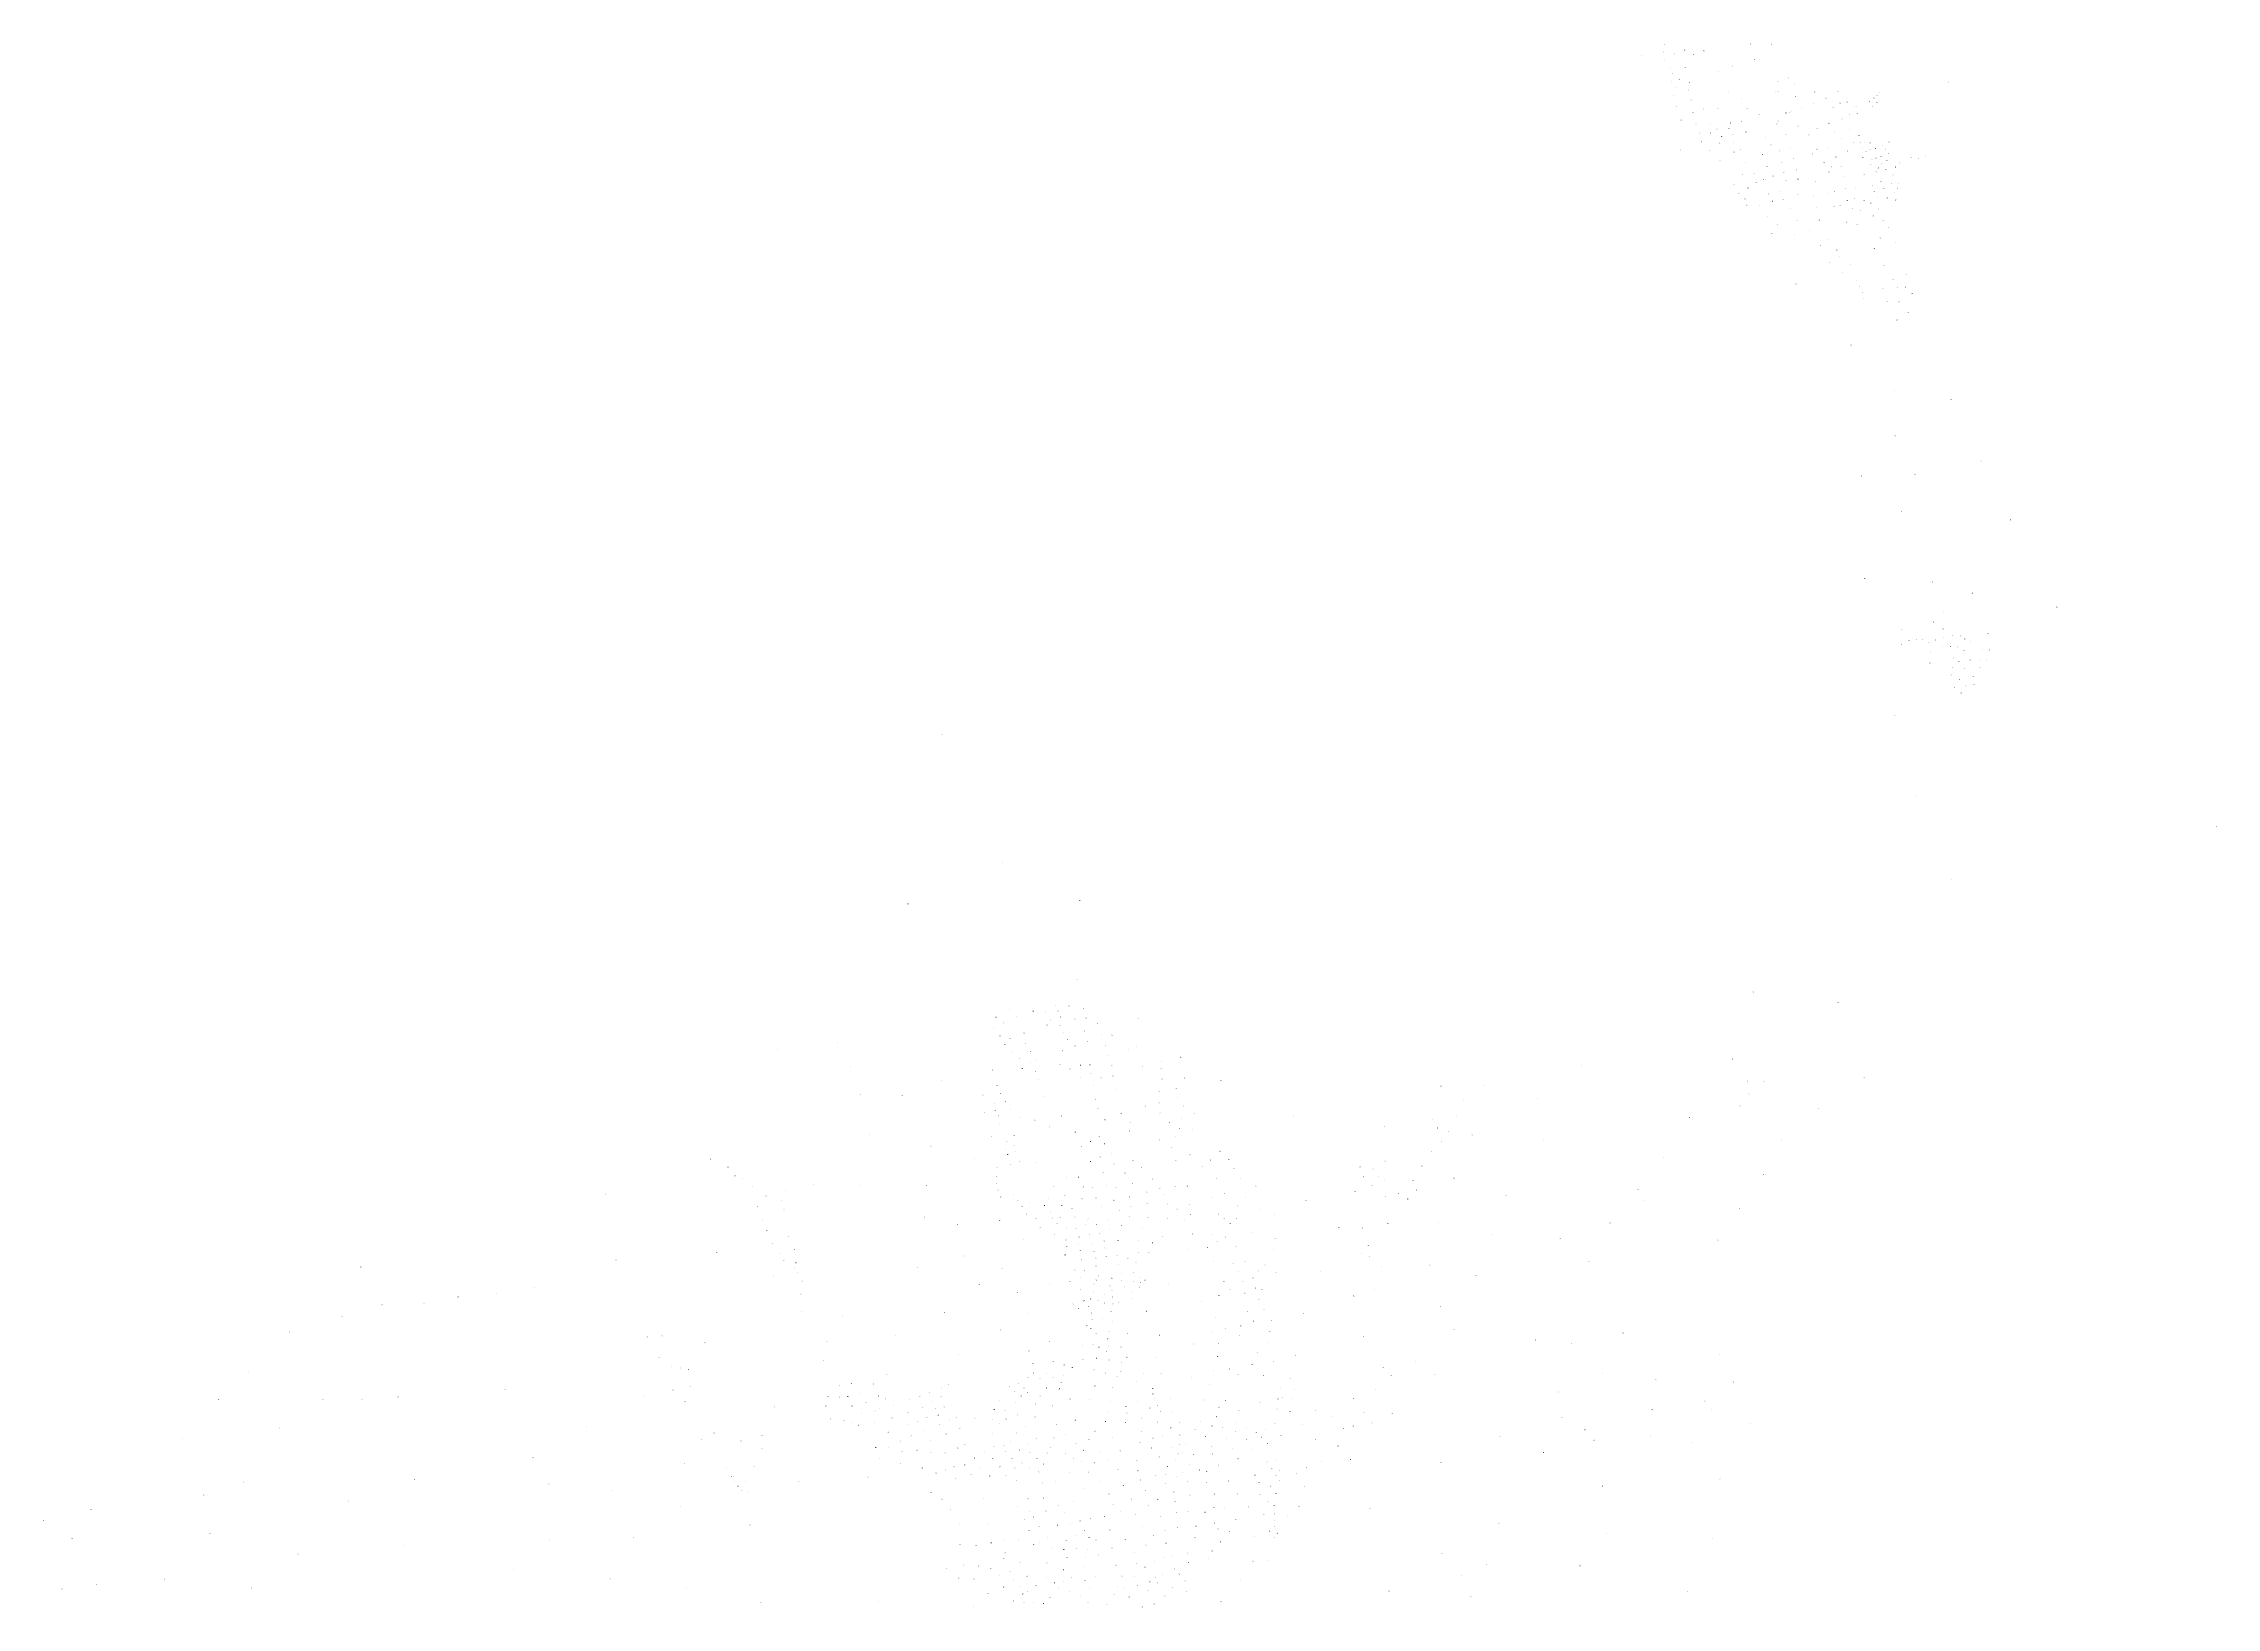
# Model space of a CAD drawing. Extents: x 538696 to 554460, y 1851264 to 1863934.
# Drawn here: x 541647 to 544473, y 1854043 to 1856078 of the extents above; entities that cross this region are included whole.
import ezdxf

# ---------------------------------------------------------------- set-up
doc = ezdxf.new("R2010")
doc.units = 0
doc.layers.add('Level 20', color=7, linetype='Continuous')

msp = doc.modelspace()

# ---------------------------------------------------------------- texts
at = {"layer": 'Level 20'}
for s, p in [('20', (543725.3, 1856061.1)), ('20', (543754, 1856065.9)), ('20', (543755.1, 1856076.2)), ('20', (543755.2, 1856055.9)), ('20', (543767.9, 1856063.4)), ('20', (543781, 1856068.3)), ('20', (543792.3, 1856062.4)), ('20', (543805.8, 1856067.4)), ('20', (543830.7, 1856074.7)), ('20', (543866.6, 1856076.5)), ('20', (543871.6, 1856055.9)), ('20', (543893.8, 1856075.3)), ('20', (543993.2, 1856059.7)), ('20', (543763, 1856046.3)), ('20', (543764.7, 1856028.1)), ('20', (543765.7, 1856037.6)), ('20', (543774, 1856030.5)), ('20', (543781.8, 1856045.8)), ('20', (543787.1, 1856026.1)), ('20', (543806.4, 1856033.7)), ('20', (543825.9, 1856041.2)), ('20', (543843.5, 1856047.7)), ('20', (543902.7, 1856027.3)), ('20', (543915.9, 1856032.1)), ('20', (543923.8, 1856025.5)), ('21', (544123.7, 1856027)), ('20', (543767.3, 1856009)), ('22', (543769.8, 1855994.9)), ('20', (543770.7, 1856020)), ('20', (543786.1, 1856016.6)), ('20', (543789.2, 1856003.5)), ('20', (543837.9, 1856015.1)), ('20', (543855.8, 1856005.6)), ('20', (543897.4, 1856010)), ('20', (543900, 1856014.2)), ('20', (543902.5, 1856014.6)), ('20', (543913, 1856018.5)), ('20', (543924.5, 1856008.3)), ('20', (543933.8, 1856018.7)), ('22', (543949.4, 1855998.7)), ('20', (543950.1, 1856013.7)), ('20', (543964.9, 1856005.9)), ('20', (543974.1, 1856012.6)), ('20', (543979.9, 1856014.7)), ('20', (543983.3, 1855999.8)), ('20', (543992.1, 1856001)), ('23', (544004.8, 1855995.1)), ('21', (544021.2, 1856002)), ('21', (544023.3, 1855999.6)), ('23', (544024.7, 1855995.3)), ('21', (544027.3, 1856006.3)), ('21', (544031, 1856000.2)), ('21', (544031.3, 1856009)), ('21', (544034, 1856003.8)), ('21', (544034.7, 1856012.3)), ('22', (543776.4, 1855977.2)), ('22', (543791.8, 1855987.3)), ('22', (543795.6, 1855972.6)), ('22', (543805.6, 1855991.8)), ('22', (543809.3, 1855980.6)), ('22', (543814, 1855971.8)), ('22', (543818.5, 1855977.5)), ('22', (543824.7, 1855991.6)), ('22', (543832.8, 1855978.8)), ('22', (543838.5, 1855966.4)), ('22', (543840.5, 1855973.8)), ('22', (543854.8, 1855975)), ('22', (543862.3, 1855992.9)), ('22', (543877.8, 1855984.1)), ('22', (543883.9, 1855970.5)), ('22', (543900.7, 1855972.1)), ('22', (543902.1, 1855976.4)), ('22', (543912.8, 1855986.8)), ('22', (543916.7, 1855986.9)), ('22', (543920.7, 1855988.2)), ('22', (543928.8, 1855969.8)), ('22', (543933.7, 1855992.5)), ('22', (543941.5, 1855975.8)), ('22', (543953.4, 1855966.6)), ('22', (543959.7, 1855984.8)), ('22', (543968.3, 1855973.3)), ('22', (543974.2, 1855993.9)), ('22', (543985.5, 1855978.9)), ('22', (543995.5, 1855984.9)), ('23', (544001.3, 1855994.3)), ('23', (544005.5, 1855986)), ('23', (544012.7, 1855993.6)), ('22', (543775.4, 1855938.5)), ('22', (543800.1, 1855960.6)), ('22', (543802.7, 1855949)), ('22', (543814.7, 1855960.3)), ('22', (543822.9, 1855965.7)), ('22', (543826.3, 1855947.8)), ('22', (543829.1, 1855956)), ('22', (543843.4, 1855957.9)), ('22', (543844.1, 1855948.3)), ('22', (543853.4, 1855938.9)), ('22', (543860.7, 1855962.1)), ('22', (543868.3, 1855943.3)), ('22', (543886.6, 1855955.4)), ('22', (543892.9, 1855944.8)), ('22', (543913.1, 1855957.8)), ('22', (543917.8, 1855941.8)), ('22', (543942.3, 1855957.8)), ('22', (543953, 1855939.9)), ('22', (543960.6, 1855953.6)), ('22', (543968.8, 1855940.5)), ('22', (543975.9, 1855963)), ('22', (543981.4, 1855948.5)), ('22', (543985.4, 1855954)), ('22', (543995.4, 1855964.9)), ('23', (544000.7, 1855948.1)), ('23', (544007.6, 1855957.3)), ('23', (544010.2, 1855947.4)), ('23', (544011.9, 1855941.4)), ('23', (544014.9, 1855948)), ('23', (544022.3, 1855938.9)), ('23', (544022.4, 1855947.8)), ('23', (544029.3, 1855940.4)), ('23', (544037.7, 1855944.1)), ('23', (544042.3, 1855939)), ('23', (544046.4, 1855948.6)), ('23', (544053, 1855944.8)), ('22', (543813.1, 1855937)), ('22', (543827.1, 1855924.4)), ('22', (543845.3, 1855935.6)), ('22', (543858.3, 1855913.4)), ('22', (543860, 1855922.3)), ('22', (543882.3, 1855932.6)), ('22', (543887.7, 1855917)), ('22', (543903.7, 1855937.2)), ('22', (543906.9, 1855922.7)), ('22', (543922.3, 1855927.2)), ('22', (543926.2, 1855912.5)), ('22', (543947.1, 1855933.1)), ('22', (543961.9, 1855922.2)), ('22', (543971.8, 1855916.2)), ('22', (543977.4, 1855929.6)), ('22', (543984.1, 1855916.9)), ('22', (543992.7, 1855937.4)), ('23', (544001.4, 1855922.4)), ('23', (544012.5, 1855928.7)), ('23', (544016.4, 1855936.6)), ('23', (544022.8, 1855919.8)), ('23', (544025, 1855925.3)), ('23', (544029.9, 1855927.8)), ('23', (544032.8, 1855915.2)), ('23', (544036, 1855930)), ('23', (544037.4, 1855935.5)), ('23', (544038, 1855920.1)), ('23', (544042.8, 1855913.1)), ('23', (544044, 1855924.8)), ('23', (544045.9, 1855934.2)), ('23', (544055.3, 1855916.1)), ('23', (544060.5, 1855921.6)), ('23', (544067.8, 1855926.6)), ('23', (544074.9, 1855928.5)), ('23', (544085.1, 1855928.3)), ('23', (544094.2, 1855930.2)), ('22', (543837.9, 1855909)), ('22', (543845.5, 1855893.2)), ('22', (543851.6, 1855881.8)), ('22', (543856.8, 1855906.7)), ('22', (543863.3, 1855888.8)), ('22', (543871.5, 1855908.2)), ('22', (543874.2, 1855896.1)), ('22', (543883.4, 1855900)), ('22', (543896.2, 1855904.4)), ('22', (543898.6, 1855893.9)), ('22', (543906.1, 1855885.1)), ('22', (543910.1, 1855909)), ('22', (543913, 1855898.8)), ('22', (543925.9, 1855890.3)), ('22', (543928.4, 1855900.5)), ('22', (543942, 1855896.8)), ('22', (543951.3, 1855897.6)), ('22', (543961.1, 1855901.6)), ('22', (543968, 1855882.4)), ('22', (543968.6, 1855909.6)), ('22', (543972.3, 1855897.7)), ('22', (543976, 1855884.3)), ('22', (543988.2, 1855903.3)), ('22', (543990.7, 1855888)), ('23', (544004, 1855890.3)), ('23', (544013.8, 1855906.3)), ('23', (544018.3, 1855887.7)), ('23', (544025, 1855892.5)), ('23', (544027.6, 1855884.6)), ('23', (544029.4, 1855909.7)), ('23', (544036.3, 1855897.8)), ('23', (544039.8, 1855888.3)), ('23', (544050.1, 1855894.1)), ('23', (544051.6, 1855906)), ('23', (544054.2, 1855883.4)), ('23', (544057.6, 1855888.6)), ('23', (544060, 1855894.6)), ('22', (543859.6, 1855874.9)), ('22', (543861.9, 1855866.7)), ('22', (543870.4, 1855881.2)), ('22', (543877.3, 1855866.5)), ('22', (543889.8, 1855881.3)), ('22', (543895.1, 1855871.9)), ('22', (543909.3, 1855874.2)), ('22', (543917.8, 1855862.4)), ('22', (543928, 1855879.8)), ('22', (543948.1, 1855878.9)), ('22', (543952.4, 1855863.4)), ('22', (543975.2, 1855864.2)), ('22', (543983, 1855866.4)), ('22', (543992.5, 1855872.8)), ('22', (543999.4, 1855862.1)), ('23', (544001.7, 1855875.6)), ('23', (544009.8, 1855859.8)), ('23', (544014.6, 1855872.8)), ('23', (544023.3, 1855869.3)), ('23', (544031.6, 1855876.4)), ('23', (544033.6, 1855861.8)), ('23', (544044.4, 1855876.2)), ('23', (544045.1, 1855857.8)), ('23', (544055.4, 1855873.2)), ('22', (543888.7, 1855852)), ('22', (543894.1, 1855830)), ('22', (543901.7, 1855841.2)), ('22', (543923.3, 1855828)), ('22', (543926.9, 1855846.9)), ('22', (543942.8, 1855833.2)), ('22', (543956.1, 1855847.2)), ('22', (543991.5, 1855844.6)), ('23', (544005.1, 1855841.7)), ('23', (544016.5, 1855828.7)), ('23', (544017, 1855851.3)), ('23', (544025.7, 1855852.8)), ('23', (544027, 1855841.8)), ('23', (544039.3, 1855846.8)), ('23', (544045.8, 1855837.4)), ('22', (543957.8, 1855814.5)), ('22', (543965.9, 1855822.1)), ('22', (543979, 1855808.6)), ('22', (543983.3, 1855799.8)), ('23', (544016.6, 1855798.5)), ('23', (544027.6, 1855810.3)), ('23', (544034.7, 1855823.7)), ('23', (544055.7, 1855817.4)), ('23', (544065.2, 1855798.3)), ('22', (543969.5, 1855791.8)), ('22', (543987.2, 1855779)), ('22', (543991, 1855788.1)), ('22', (543997.5, 1855789.2)), ('23', (544004.3, 1855768.9)), ('23', (544040.6, 1855788.5)), ('23', (544052.3, 1855769.9)), ('23', (544069.2, 1855776.7)), ('22', (543926, 1855763.9)), ('23', (544008.5, 1855761.2)), ('23', (544012.4, 1855752.8)), ('23', (544014.5, 1855746)), ('23', (544039.2, 1855758.5)), ('23', (544044.5, 1855741.5)), ('23', (544057.2, 1855759.9)), ('23', (544059.9, 1855740.9)), ('23', (544068.3, 1855760.5)), ('23', (544077, 1855751.8)), ('23', (544057, 1855717.5)), ('23', (544071.5, 1855727)), ('23', (544090.6, 1855725.1)), ('22', (543997.6, 1855684.6)), ('23', (544117.6, 1855633.5)), ('23', (544054.3, 1855625.8)), ('23', (544127.6, 1855613.9)), ('23', (544054.2, 1855566.6)), ('23', (544011, 1855514.6)), ('23', (544080.5, 1855516.5)), ('23', (544166.2, 1855534.2)), ('23', (544062.8, 1855468.1)), ('23', (544204.6, 1855457.4)), ('23', (544093.8, 1855421.1)), ('23', (544015.1, 1855381.1)), ('23', (544103.2, 1855376.3)), ('23', (544155.4, 1855362)), ('23', (544104.4, 1855324.7)), ('23', (544117.6, 1855337.8)), ('23', (544265.2, 1855344.2)), ('23', (544062.8, 1855295.1)), ('23', (544063.1, 1855314.5)), ('23', (544072.4, 1855300.5)), ('23', (544081.8, 1855301.5)), ('23', (544090.8, 1855301.6)), ('23', (544099.1, 1855298.2)), ('23', (544107.1, 1855301.3)), ('23', (544116.3, 1855292.8)), ('23', (544117.2, 1855315.6)), ('23', (544118, 1855304.9)), ('23', (544126.6, 1855292.7)), ('23', (544129.4, 1855307.2)), ('23', (544135.9, 1855292.1)), ('23', (544139.1, 1855306.2)), ('23', (544145.5, 1855302.6)), ('23', (544152.6, 1855299.7)), ('23', (544156.6, 1855289)), ('23', (544159.6, 1855308.5)), ('23', (544166.5, 1855301.2)), ('23', (544168.4, 1855288.9)), ('23', (544169.2, 1855309.9)), ('23', (544175, 1855309.2)), ('23', (544177.2, 1855288.2)), ('23', (544100, 1855271)), ('23', (544100.7, 1855286.8)), ('23', (544129.4, 1855265.4)), ('23', (544130.5, 1855277.4)), ('23', (544137.8, 1855273.1)), ('23', (544143.8, 1855287.3)), ('23', (544145.4, 1855264.2)), ('23', (544152.2, 1855275.3)), ('23', (544164.6, 1855265.2)), ('23', (544165.2, 1855276.3)), ('23', (544174, 1855274.7)), ('23', (544121, 1855241.8)), ('23', (544127.1, 1855255.3)), ('23', (544131.3, 1855239)), ('23', (544138.3, 1855249.7)), ('23', (544140.7, 1855232.4)), ('23', (544146.8, 1855241.3)), ('23', (544153.5, 1855236.6)), ('23', (544156.4, 1855253.8)), ('23', (544157.2, 1855243.4)), ('23', (544203.9, 1855240.1)), ('23', (544150, 1855227.8)), ('25', (542815.4, 1855179.1)), ('23', (544054.8, 1855203.1)), ('23', (544081.6, 1855098.2)), ('23', (544472, 1855058.2)), ('25', (542893.3, 1855011.9)), ('23', (544128.8, 1854990.1)), ('25', (542771, 1854957.9)), ('25', (542994.3, 1854962.3)), ('25', (542969.7, 1854850.2)), ('25', (542991.1, 1854859.6)), ('26', (543870.3, 1854843.2)), ('25', (542867, 1854809.3)), ('25', (542885.4, 1854810.5)), ('25', (542890.8, 1854822.9)), ('25', (542902.2, 1854820.4)), ('25', (542912.5, 1854812)), ('25', (542933.6, 1854818.3)), ('25', (542950.6, 1854818)), ('25', (542962, 1854825.6)), ('25', (542966.3, 1854818.8)), ('25', (542969.4, 1854810.5)), ('25', (542980.6, 1854824.8)), ('25', (542988.3, 1854808.4)), ('25', (542998.6, 1854822.1)), ('26', (543002.8, 1854809.7)), ('26', (543070.9, 1854808.9)), ('26', (543980.7, 1854829.6)), ('25', (542881.6, 1854795.6)), ('25', (542890.3, 1854786.2)), ('25', (542895.3, 1854803)), ('25', (542903.9, 1854782.8)), ('25', (542915.2, 1854799.8)), ('25', (542922.2, 1854790.2)), ('25', (542951.9, 1854800.1)), ('25', (542956.4, 1854806.8)), ('25', (542968.9, 1854799.2)), ('25', (542973.3, 1854790.7)), ('25', (542978.4, 1854781.5)), ('26', (542999.9, 1854792.6)), ('26', (543016.8, 1854802.1)), ('26', (543022.6, 1854787.9)), ('26', (543036.6, 1854787.6)), ('25', (542601.2, 1854768.6)), ('25', (542679.2, 1854777.3)), ('25', (542897.1, 1854775)), ('25', (542907.2, 1854766.1)), ('25', (542915.8, 1854756.6)), ('25', (542923.2, 1854776.5)), ('25', (542930.1, 1854765.8)), ('25', (542930.7, 1854751.7)), ('25', (542938, 1854754.7)), ('25', (542971.9, 1854766.7)), ('25', (542987, 1854762.2)), ('25', (542988.3, 1854773.2)), ('26', (543004.5, 1854778.4)), ('26', (543027.3, 1854774)), ('26', (543030.1, 1854760.8)), ('26', (543057.2, 1854769.1)), ('26', (543060.7, 1854757)), ('26', (543068.1, 1854772.5)), ('26', (543100.6, 1854753)), ('26', (543125.6, 1854758.5)), ('26', (543843.3, 1854755.9)), ('25', (542696.5, 1854746.1)), ('25', (542813.9, 1854728.8)), ('25', (542880.9, 1854741.6)), ('25', (542919.3, 1854743.7)), ('25', (542920.4, 1854724.8)), ('25', (542936.2, 1854739.7)), ('25', (542941, 1854729.6)), ('25', (542969.1, 1854749.1)), ('25', (542981.9, 1854742.9)), ('25', (542995.2, 1854748.1)), ('25', (542995.4, 1854732.4)), ('26', (543007.3, 1854748.5)), ('26', (543009.3, 1854737.6)), ('26', (543022.3, 1854731.5)), ('26', (543035.9, 1854747.4)), ('26', (543037.8, 1854733.8)), ('26', (543076.5, 1854746.2)), ('26', (543100.4, 1854744.1)), ('26', (543101.5, 1854730.3)), ('26', (543124.4, 1854744)), ('26', (543130.5, 1854731.6)), ('26', (543177.6, 1854727.8)), ('26', (543647.3, 1854747.8)), ('26', (543862.1, 1854727.6)), ('26', (543884.5, 1854726.5)), ('26', (544014.6, 1854732.4)), ('25', (542708.6, 1854709.6)), ('25', (542763.6, 1854709)), ('25', (542868.5, 1854709.4)), ('25', (542884.4, 1854698.4)), ('25', (542886.7, 1854721.6)), ('25', (542891.1, 1854711.6)), ('25', (542897.8, 1854700.8)), ('25', (542948.4, 1854707)), ('25', (542977.6, 1854722.6)), ('26', (543011.3, 1854721.1)), ('26', (543014.6, 1854703.7)), ('26', (543041.3, 1854716.7)), ('26', (543041.7, 1854699.8)), ('26', (543079.2, 1854695)), ('26', (543097.6, 1854698.6)), ('26', (543097.8, 1854714)), ('26', (543119.9, 1854718.1)), ('26', (543121.5, 1854706.2)), ('26', (543128.7, 1854695)), ('26', (543464.1, 1854720.8)), ('26', (543493.4, 1854704)), ('26', (543520.6, 1854722)), ('26', (543590.5, 1854705.3)), ('26', (543852.9, 1854694.9)), ('26', (543864.8, 1854710.3)), ('25', (542870.3, 1854686.3)), ('25', (542884.5, 1854689.1)), ('25', (542888.1, 1854682.5)), ('25', (542889.9, 1854672.8)), ('25', (542897, 1854666.7)), ('25', (542902.5, 1854676.4)), ('25', (542905.1, 1854690.6)), ('25', (542918.2, 1854679.8)), ('25', (542935.7, 1854676.9)), ('25', (542954.8, 1854667.7)), ('25', (542970.7, 1854681.8)), ('26', (543017.9, 1854691.7)), ('26', (543022.1, 1854667.3)), ('26', (543026.8, 1854677)), ('26', (543048, 1854685.6)), ('26', (543060.5, 1854673.4)), ('26', (543095.4, 1854668.6)), ('26', (543099, 1854685.9)), ('26', (543110.9, 1854673.2)), ('26', (543126.6, 1854678.8)), ('26', (543143, 1854685.4)), ('26', (543272.7, 1854681)), ('26', (543390.1, 1854668.1)), ('26', (543452.4, 1854677.2)), ('26', (543483.8, 1854682.1)), ('26', (543787.4, 1854680)), ('26', (543955.1, 1854691.6)), ('25', (542721, 1854658.6)), ('25', (542801, 1854642.8)), ('25', (542879.4, 1854655)), ('25', (542897.8, 1854638.2)), ('25', (542899.3, 1854649.1)), ('25', (542904.3, 1854663.2)), ('25', (542908.4, 1854643.9)), ('25', (542909.2, 1854656.6)), ('25', (542988.2, 1854660.9)), ('25', (542996, 1854642.2)), ('26', (543008.2, 1854648.8)), ('26', (543019.8, 1854655.7)), ('26', (543026.4, 1854645.8)), ('26', (543046.5, 1854665.8)), ('26', (543059.2, 1854662.3)), ('26', (543098, 1854650.5)), ('26', (543113.4, 1854640.8)), ('26', (543118.3, 1854655)), ('26', (543124.1, 1854665.7)), ('26', (543141.8, 1854664.6)), ('26', (543153.6, 1854645)), ('26', (543459.7, 1854666.2)), ('26', (543464.8, 1854648.3)), ('26', (543473.3, 1854661.5)), ('26', (543504.3, 1854657)), ('26', (543597.8, 1854650.2)), ('26', (543907.8, 1854650.7)), ('25', (542514.1, 1854625.8)), ('25', (542536.6, 1854615.4)), ('25', (542857.8, 1854626.8)), ('25', (542886.3, 1854615.2)), ('25', (542900.6, 1854631.9)), ('25', (542903.7, 1854619)), ('25', (542911.3, 1854636)), ('25', (542916.1, 1854622.9)), ('25', (542938, 1854622)), ('25', (543000.9, 1854613.1)), ('26', (543008.2, 1854622.8)), ('26', (543020.7, 1854628.6)), ('26', (543035.7, 1854633.8)), ('26', (543038.8, 1854619.7)), ('26', (543050.3, 1854626)), ('26', (543063.2, 1854623.8)), ('26', (543074.6, 1854614.5)), ('26', (543119.1, 1854624.4)), ('26', (543137.7, 1854631.1)), ('26', (543154.1, 1854615.6)), ('26', (543164.2, 1854624.6)), ('26', (543176.8, 1854636.2)), ('26', (543188, 1854625.5)), ('26', (543194.9, 1854613.6)), ('26', (543358.9, 1854615.9)), ('26', (543376, 1854613.1)), ('26', (543391.4, 1854623.3)), ('26', (543439.3, 1854617.2)), ('26', (543451.8, 1854635.3)), ('26', (543753.9, 1854628.6)), ('25', (542545.7, 1854604.1)), ('25', (542555.8, 1854601.3)), ('25', (542568.8, 1854590.2)), ('25', (542610.9, 1854585.4)), ('25', (542648.5, 1854592.6)), ('25', (542709.7, 1854591.8)), ('25', (542794.9, 1854591.5)), ('25', (542885.5, 1854594.3)), ('25', (542885.9, 1854603.6)), ('25', (542888.1, 1854585.6)), ('25', (542960, 1854590.5)), ('25', (542977, 1854601.3)), ('25', (542992.9, 1854602.4)), ('25', (542999, 1854589.9)), ('26', (543010.8, 1854589.2)), ('26', (543024.3, 1854608)), ('26', (543029.2, 1854591.5)), ('26', (543041.8, 1854588.2)), ('26', (543053.5, 1854607.6)), ('26', (543063.1, 1854593.4)), ('26', (543081.4, 1854583.2)), ('26', (543088.8, 1854600.1)), ('26', (543098.3, 1854588)), ('26', (543118.4, 1854589.8)), ('26', (543134.2, 1854590.7)), ('26', (543171.4, 1854600.2)), ('26', (543203.9, 1854601.4)), ('26', (543223.7, 1854591.2)), ('26', (543352.6, 1854583.8)), ('26', (543363.2, 1854602.8)), ('26', (543374, 1854591.9)), ('26', (543383.7, 1854603.9)), ('26', (543390.7, 1854598.7)), ('26', (543427.7, 1854598.2)), ('26', (543432.4, 1854585.5)), ('26', (543480.7, 1854601.1)), ('26', (543719.9, 1854586.5)), ('26', (543883.3, 1854606)), ('25', (542377.5, 1854580.4)), ('25', (542575.1, 1854564.6)), ('25', (542586.1, 1854577.7)), ('25', (542606.8, 1854571.9)), ('25', (542610.1, 1854560.2)), ('25', (542877.8, 1854573.2)), ('25', (542891.9, 1854576.9)), ('25', (542907.1, 1854579.7)), ('25', (542913.5, 1854572.3)), ('25', (542919.2, 1854564.2)), ('25', (542924.9, 1854554.6)), ('25', (542928.6, 1854568.9)), ('25', (542940.7, 1854575.4)), ('25', (542948.3, 1854565.6)), ('25', (542954.1, 1854575.2)), ('25', (542956.7, 1854558.3)), ('25', (542970.9, 1854565.6)), ('25', (542974.8, 1854578.9)), ('25', (542984.4, 1854561.7)), ('25', (542997.1, 1854574.2)), ('26', (543008.7, 1854555.4)), ('26', (543015.1, 1854575.2)), ('26', (543022.3, 1854564.2)), ('26', (543038.9, 1854572.5)), ('26', (543045.9, 1854558.9)), ('26', (543058.9, 1854576.8)), ('26', (543060.7, 1854564.2)), ('26', (543082.2, 1854567.9)), ('26', (543104.6, 1854580.2)), ('26', (543108.3, 1854567.5)), ('26', (543120.9, 1854560.9)), ('26', (543137.6, 1854567.1)), ('26', (543138.3, 1854553.9)), ('26', (543165.7, 1854575.7)), ('26', (543174.6, 1854554.6)), ('26', (543182.4, 1854580.9)), ('26', (543199.8, 1854564.9)), ('26', (543210.7, 1854576.5)), ('26', (543228.9, 1854560.9)), ('26', (543247.1, 1854553.3)), ('26', (543288.2, 1854572.4)), ('26', (543384.1, 1854560.6)), ('26', (543391.8, 1854577.1)), ('26', (543408.9, 1854581.2)), ('26', (543420.8, 1854574.2)), ('26', (543549, 1854578.9)), ('26', (543729.2, 1854572.3)), ('26', (543851.7, 1854561.5)), ('25', (542582.3, 1854547.6)), ('25', (542587.6, 1854533.1)), ('25', (542614.7, 1854548.5)), ('25', (542615.7, 1854525.2)), ('25', (542617.7, 1854538.1)), ('25', (542792.3, 1854550.7)), ('25', (542834.8, 1854541.2)), ('25', (542890.2, 1854546.1)), ('25', (542914.7, 1854552.8)), ('25', (542937.8, 1854548.6)), ('25', (542942.9, 1854536.9)), ('25', (542958.3, 1854549.3)), ('25', (542961.8, 1854527.5)), ('25', (542965.1, 1854542.1)), ('25', (542966.2, 1854535.4)), ('25', (542968.4, 1854549.9)), ('25', (542977, 1854537.2)), ('25', (542987.7, 1854550.6)), ('25', (542989.8, 1854536)), ('26', (543002.4, 1854540.2)), ('26', (543005.4, 1854548)), ('26', (543007.1, 1854527.6)), ('26', (543016, 1854540.8)), ('26', (543019.9, 1854529)), ('26', (543031.3, 1854546.6)), ('26', (543033.1, 1854534.7)), ('26', (543048.8, 1854539.5)), ('26', (543059.6, 1854551.5)), ('26', (543076.4, 1854535.4)), ('26', (543082.7, 1854550.1)), ('26', (543107.8, 1854548.9)), ('26', (543130.5, 1854547)), ('26', (543140.9, 1854528.3)), ('26', (543166, 1854527.7)), ('26', (543182.3, 1854548.3)), ('26', (543190.1, 1854542.2)), ('26', (543198, 1854548.8)), ('26', (543219.3, 1854531)), ('26', (543230.3, 1854533.6)), ('26', (543331.4, 1854537)), ('26', (543361.4, 1854536.2)), ('26', (543395.1, 1854542.2)), ('26', (543461.8, 1854543.2)), ('26', (543529.3, 1854527.3)), ('26', (543683.6, 1854543)), ('25', (542522.6, 1854504.5)), ('25', (542594.2, 1854515.9)), ('25', (542604.7, 1854502.8)), ('25', (542623.4, 1854508.3)), ('25', (542842.4, 1854499.6)), ('25', (542883.4, 1854518.1)), ('25', (542922.1, 1854521.5)), ('25', (542975.2, 1854501.4)), ('25', (542976.3, 1854520.9)), ('25', (542977.7, 1854512.3)), ('25', (542993.3, 1854515.5)), ('25', (542993.7, 1854524.4)), ('25', (542995, 1854507)), ('26', (543010.7, 1854516.8)), ('26', (543012.5, 1854506.1)), ('26', (543015.1, 1854497.4)), ('26', (543025.9, 1854519.5)), ('26', (543026.7, 1854510.3)), ('26', (543028.9, 1854499.3)), ('26', (543042.9, 1854500.2)), ('26', (543044.1, 1854520)), ('26', (543056.7, 1854496.8)), ('26', (543070.8, 1854520.3)), ('26', (543071.1, 1854504.5)), ('26', (543084, 1854504.2)), ('26', (543088.8, 1854517)), ('26', (543102.1, 1854524.5)), ('26', (543136.7, 1854508.1)), ('26', (543160.6, 1854511)), ('26', (543173.2, 1854518.6)), ('26', (543179.9, 1854509.4)), ('26', (543183.3, 1854524.7)), ('26', (543186.5, 1854500.8)), ('26', (543197.9, 1854512.5)), ('26', (543238, 1854501.2)), ('26', (543246.8, 1854509)), ('26', (543247.9, 1854523)), ('26', (543360.3, 1854502.6)), ('26', (543369.6, 1854513.2)), ('26', (543370.9, 1854499.5)), ('26', (543618.9, 1854523)), ('26', (543823.9, 1854520.7)), ('25', (542059.3, 1854485.4)), ('25', (542391.5, 1854494.9)), ('25', (542596.6, 1854474.3)), ('25', (542597.8, 1854488.2)), ('25', (542609.7, 1854493.7)), ('25', (542622.6, 1854483.1)), ('25', (542625, 1854491)), ('25', (542627.8, 1854478.2)), ('25', (542705.4, 1854492.4)), ('25', (542783.5, 1854485.2)), ('25', (542893.6, 1854483.3)), ('25', (542988, 1854481.5)), ('25', (542995.3, 1854471.8)), ('25', (542996.4, 1854495.2)), ('26', (542999.9, 1854480.9)), ('26', (543015.2, 1854487.1)), ('26', (543018.8, 1854473.6)), ('26', (543030.8, 1854485.6)), ('26', (543035.9, 1854471)), ('26', (543044.8, 1854488.7)), ('26', (543048.7, 1854477.8)), ('26', (543064.1, 1854478.1)), ('26', (543067.8, 1854491.3)), ('26', (543071.5, 1854472.5)), ('26', (543167.5, 1854492.2)), ('26', (543176, 1854477.8)), ('26', (543193.4, 1854490.6)), ('26', (543200.7, 1854479.4)), ('26', (543209.6, 1854492)), ('26', (543219.8, 1854471.5)), ('26', (543226.9, 1854480.1)), ('26', (543235.4, 1854487.9)), ('26', (543249.9, 1854478.7)), ('26', (543307.4, 1854479.6)), ('26', (543372.4, 1854473.9)), ('26', (543387.6, 1854486.8)), ('26', (543449.4, 1854488.2)), ('26', (543509.4, 1854474.5)), ('26', (543656.1, 1854492.6)), ('26', (543806.4, 1854483.7)), ('25', (542185.8, 1854446.8)), ('25', (542235.5, 1854450.6)), ('25', (542285.6, 1854459.1)), ('25', (542631.8, 1854450.5)), ('25', (542633.5, 1854467.1)), ('25', (542863.7, 1854462.8)), ('25', (542913.4, 1854452.4)), ('25', (542955, 1854462.6)), ('25', (542981.9, 1854466.7)), ('25', (542994.8, 1854456.2)), ('25', (542999.9, 1854441.6)), ('26', (543008.5, 1854444.2)), ('26', (543012.3, 1854454)), ('26', (543013.2, 1854463.5)), ('26', (543015.6, 1854468.4)), ('26', (543018.4, 1854442.3)), ('26', (543026.3, 1854449.6)), ('26', (543033.2, 1854460.8)), ('26', (543036.6, 1854455.2)), ('26', (543037.1, 1854446.7)), ('26', (543049.2, 1854468.1)), ('26', (543051.6, 1854460.1)), ('26', (543061.3, 1854453.2)), ('26', (543063.9, 1854444.9)), ('26', (543064.4, 1854467)), ('26', (543072.1, 1854459.4)), ('26', (543073.5, 1854465.8)), ('26', (543079.2, 1854468.5)), ('26', (543084.6, 1854449.2)), ('26', (543108.8, 1854462.3)), ('26', (543152.8, 1854440.9)), ('26', (543175.1, 1854448.5)), ('26', (543181.8, 1854466.7)), ('26', (543189.9, 1854455.8)), ('26', (543190.3, 1854440.9)), ('26', (543206.2, 1854467.4)), ('26', (543209.1, 1854451.6)), ('26', (543223, 1854458.1)), ('26', (543227.4, 1854443.2)), ('26', (543231.3, 1854456.7)), ('26', (543264.5, 1854453.5)), ('26', (543350.5, 1854447.7)), ('26', (543366.4, 1854449.2)), ('26', (543378, 1854456)), ('25', (542035.3, 1854421.1)), ('25', (542086.9, 1854436.3)), ('25', (542141.2, 1854438.3)), ('25', (542633.3, 1854428.2)), ('25', (542685.7, 1854422.3)), ('25', (542818.5, 1854426.4)), ('25', (542926.8, 1854424.8)), ('25', (542983.1, 1854413.2)), ('25', (542985.1, 1854437.5)), ('25', (542992.8, 1854431.6)), ('26', (543005.7, 1854434.2)), ('26', (543009, 1854425.6)), ('26', (543010.7, 1854417)), ('26', (543017.4, 1854431.4)), ('26', (543024, 1854419.2)), ('26', (543026.7, 1854438.9)), ('26', (543034.8, 1854427.7)), ('26', (543036.9, 1854414.6)), ('26', (543037.8, 1854437.2)), ('26', (543044.8, 1854438.9)), ('26', (543060.4, 1854417.8)), ('26', (543060.8, 1854436.9)), ('26', (543062.1, 1854429.1)), ('26', (543081, 1854428.1)), ('26', (543171.8, 1854420.5)), ('26', (543187.7, 1854421.9)), ('26', (543200.7, 1854431.4)), ('26', (543212.3, 1854428)), ('26', (543220.2, 1854415.1)), ('26', (543233.9, 1854430.1)), ('26', (543243.1, 1854415.8)), ('26', (543285.3, 1854424.6)), ('26', (543463.3, 1854434.5)), ('26', (543811.1, 1854439.2)), ('24', (541966.6, 1854401)), ('25', (542431.5, 1854394.7)), ('25', (542451.5, 1854395.7)), ('25', (542507, 1854386.6)), ('25', (542666, 1854388.5)), ('25', (542754.8, 1854397.2)), ('25', (542891.6, 1854403.9)), ('25', (542954.9, 1854389)), ('26', (543003.4, 1854409.1)), ('26', (543008.9, 1854405.6)), ('26', (543011.9, 1854385.1)), ('26', (543015.8, 1854399.4)), ('26', (543018.7, 1854407.6)), ('26', (543030.6, 1854392.2)), ('26', (543031.3, 1854383.8)), ('26', (543031.9, 1854401.9)), ('26', (543047.7, 1854401.1)), ('26', (543056.3, 1854399)), ('26', (543098.2, 1854396.9)), ('26', (543142, 1854385.4)), ('26', (543166.5, 1854402.2)), ('26', (543174.6, 1854386.3)), ('26', (543177.4, 1854397)), ('26', (543183.9, 1854406.5)), ('26', (543202.4, 1854396.6)), ('26', (543204, 1854409.1)), ('26', (543238.9, 1854387.1)), ('26', (543241.3, 1854401.4)), ('26', (543362.7, 1854395)), ('26', (543480.6, 1854404.5)), ('26', (543586.8, 1854390.5)), ('26', (543634.4, 1854385.3)), ('26', (543700.8, 1854399.9)), ('25', (542342.5, 1854373.3)), ('25', (542435.2, 1854381.5)), ('25', (542447, 1854367.8)), ('25', (542463.5, 1854357.1)), ('25', (542656.3, 1854382.4)), ('25', (542661.2, 1854363.7)), ('25', (542835.8, 1854371.2)), ('25', (542928.2, 1854376.5)), ('25', (542933.4, 1854360.1)), ('25', (542945.5, 1854365.8)), ('25', (542959.7, 1854362.6)), ('25', (542974.2, 1854358.3)), ('25', (542998.2, 1854365.6)), ('25', (542998.8, 1854383.7)), ('26', (543016, 1854367)), ('26', (543019, 1854381.3)), ('26', (543029.1, 1854375.7)), ('26', (543032.1, 1854364.4)), ('26', (543047.7, 1854381.3)), ('26', (543049.2, 1854361.2)), ('26', (543055.8, 1854368.3)), ('26', (543093.2, 1854368.2)), ('26', (543173.7, 1854369.2)), ('26', (543218.7, 1854358.8)), ('26', (543225.6, 1854374.6)), ('26', (543246.4, 1854362.5)), ('26', (543274.3, 1854370.2)), ('26', (543431, 1854362.1)), ('26', (543826.3, 1854372.7)), ('24', (541913.6, 1854348.9)), ('25', (542475.3, 1854354.3)), ('25', (542485.4, 1854352.3)), ('25', (542488.3, 1854330.3)), ('25', (542665.4, 1854330.8)), ('25', (542682.5, 1854330.7)), ('25', (542697.7, 1854334)), ('25', (542726.1, 1854333.2)), ('25', (542743.3, 1854346)), ('25', (542813.9, 1854328.6)), ('25', (542823.8, 1854332.6)), ('25', (542887.3, 1854344.2)), ('25', (542903.1, 1854330.5)), ('25', (542914.5, 1854333.8)), ('25', (542922.1, 1854328)), ('25', (542926.6, 1854342)), ('25', (542934.3, 1854347.5)), ('25', (542942.4, 1854340.6)), ('25', (542951.3, 1854328.4)), ('25', (542951.6, 1854347.3)), ('25', (542959.9, 1854342.1)), ('25', (542970, 1854335.7)), ('25', (542973.6, 1854344.2)), ('25', (542984.3, 1854354.8)), ('25', (542991.8, 1854336.5)), ('25', (542997.5, 1854349.3)), ('26', (543013.2, 1854351.7)), ('26', (543014.2, 1854331)), ('26', (543027.2, 1854347.7)), ('26', (543036.4, 1854328.3)), ('26', (543043.1, 1854342.8)), ('26', (543047.6, 1854350)), ('26', (543069, 1854336.8)), ('26', (543077.2, 1854347.6)), ('26', (543089.2, 1854327.6)), ('26', (543100.3, 1854346.8)), ('26', (543108.5, 1854327.4)), ('26', (543140.5, 1854341.5)), ('26', (543163.6, 1854332.9)), ('26', (543168.7, 1854350.7)), ('26', (543189.2, 1854352.7)), ('26', (543199.7, 1854345.5)), ('26', (543233.2, 1854344.4)), ('26', (543268.5, 1854340.3)), ('26', (543389.1, 1854354.5)), ('26', (543398.8, 1854344.4)), ('26', (543456, 1854345.2)), ('26', (543673.8, 1854347.4)), ('26', (543743.7, 1854339.2)), ('26', (543844.5, 1854335.8)), ('24', (541874.5, 1854313.5)), ('25', (542010.2, 1854313.5)), ('25', (542060.5, 1854313.5)), ('25', (542107.5, 1854316.7)), ('25', (542155.2, 1854313.9)), ('25', (542199.1, 1854315.1)), ('25', (542246.8, 1854326.2)), ('25', (542427.1, 1854318.2)), ('25', (542465.6, 1854325.8)), ('25', (542480.8, 1854310.6)), ('25', (542485.9, 1854316.5)), ('25', (542597.5, 1854303.6)), ('25', (542664.3, 1854304.6)), ('25', (542667.1, 1854317.1)), ('25', (542681.3, 1854316.6)), ('25', (542682.7, 1854303.1)), ('25', (542692.6, 1854317.1)), ('25', (542697.8, 1854304.5)), ('25', (542708.7, 1854320.7)), ('25', (542716, 1854309.6)), ('25', (542732.8, 1854318)), ('25', (542734.4, 1854302.2)), ('25', (542741.2, 1854314)), ('25', (542752.6, 1854305.6)), ('25', (542773.4, 1854313.4)), ('25', (542786.2, 1854317.4)), ('25', (542790, 1854303)), ('25', (542799.1, 1854322.2)), ('25', (542802, 1854310.5)), ('25', (542806.2, 1854301.8)), ('25', (542814.3, 1854317.5)), ('25', (542817.6, 1854303.2)), ('25', (542871.3, 1854307.4)), ('25', (542882.9, 1854300.2)), ('25', (542890.5, 1854311.8)), ('25', (542898.2, 1854319.6)), ('25', (542905.5, 1854301.8)), ('25', (542909.8, 1854323.3)), ('25', (542911.7, 1854309.5)), ('25', (542918.3, 1854317.6)), ('25', (542925.8, 1854322.7)), ('25', (542936.2, 1854307.5)), ('25', (542942.8, 1854317.6)), ('25', (542958.8, 1854304.9)), ('25', (542967.8, 1854327.1)), ('25', (542982, 1854314.1)), ('26', (543007.6, 1854313)), ('26', (543033.5, 1854310.5)), ('26', (543054.5, 1854304.1)), ('26', (543055.6, 1854322.6)), ('26', (543069.8, 1854311.2)), ('26', (543085.6, 1854302)), ('26', (543089.6, 1854320.6)), ('26', (543091.6, 1854315.2)), ('26', (543095.3, 1854305.7)), ('26', (543112, 1854314)), ('26', (543137.5, 1854307.4)), ('26', (543156.9, 1854312.6)), ('26', (543175.1, 1854303.3)), ('26', (543183.8, 1854311.9)), ('26', (543201.4, 1854299.1)), ('26', (543228.7, 1854309.6)), ('26', (543251, 1854300.6)), ('26', (543252.1, 1854314.1)), ('26', (543254.6, 1854327)), ('26', (543258.6, 1854315.7)), ('26', (543270.9, 1854314.8)), ('26', (543273.6, 1854325.7)), ('26', (543300.9, 1854299.4)), ('26', (543350.5, 1854314.9)), ('26', (543378.9, 1854326.4)), ('26', (543616.8, 1854323)), ('26', (543738.6, 1854300.2)), ('26', (543807, 1854311.4)), ('26', (543815.9, 1854300.8)), ('24', (541953.1, 1854276.3)), ('25', (542352.4, 1854277.6)), ('25', (542670.2, 1854287.6)), ('25', (542687.5, 1854286.4)), ('25', (542697.6, 1854283.1)), ('25', (542706.8, 1854279.8)), ('25', (542710.4, 1854295.2)), ('25', (542727.4, 1854283.5)), ('25', (542728.4, 1854298.4)), ('25', (542750, 1854289.4)), ('25', (542770.2, 1854280.1)), ('25', (542771.4, 1854296.5)), ('25', (542782.8, 1854284.9)), ('25', (542792.4, 1854272.8)), ('25', (542795.3, 1854289.7)), ('25', (542810, 1854292.8)), ('25', (542812.1, 1854280)), ('25', (542824.9, 1854286.7)), ('25', (542834.2, 1854289.9)), ('25', (542838.2, 1854275.2)), ('25', (542858.1, 1854289.2)), ('25', (542880.4, 1854287.1)), ('25', (542890, 1854281.5)), ('25', (542896.7, 1854298.7)), ('25', (542898.8, 1854287.7)), ('25', (542912.8, 1854293.1)), ('25', (542923.7, 1854278.2)), ('25', (542935.9, 1854290.7)), ('25', (542963.5, 1854281)), ('25', (542984, 1854273.6)), ('25', (542988.6, 1854286.3)), ('26', (543001.9, 1854296.9)), ('26', (543013.8, 1854272.1)), ('26', (543027.7, 1854284.6)), ('26', (543029.9, 1854297.8)), ('26', (543054, 1854283.3)), ('26', (543055.4, 1854295.8)), ('26', (543074.5, 1854289.2)), ('26', (543075.2, 1854270.9)), ('26', (543095.5, 1854283.8)), ('26', (543099.4, 1854297.6)), ('26', (543112.6, 1854276.4)), ('26', (543113.7, 1854297)), ('26', (543123.8, 1854283.1)), ('26', (543144.2, 1854274.5)), ('26', (543151.7, 1854284.8)), ('26', (543166.3, 1854279)), ('26', (543172, 1854290.7)), ('26', (543180.1, 1854276.5)), ('26', (543196.9, 1854272.1)), ('26', (543198.5, 1854283.5)), ('26', (543211.5, 1854277.4)), ('26', (543228.9, 1854290.1)), ('26', (543236.7, 1854273.9)), ('26', (543247.8, 1854281.8)), ('26', (543267.8, 1854297.6)), ('26', (543284.1, 1854280.2)), ('26', (543323.4, 1854291.2)), ('26', (543337.5, 1854275.9)), ('26', (543350.1, 1854278.6)), ('26', (543364.3, 1854296.2)), ('26', (543374.7, 1854282.7)), ('26', (543400.8, 1854294.9)), ('26', (543621, 1854290)), ('26', (543651, 1854273.8)), ('26', (543867.5, 1854281.8)), ('24', (541828.4, 1854261.6)), ('25', (542302.7, 1854246.6)), ('25', (542502.6, 1854261.3)), ('25', (542518.4, 1854269.4)), ('25', (542554, 1854259.5)), ('25', (542580.9, 1854266.4)), ('25', (542581.5, 1854248.8)), ('25', (542729, 1854250.8)), ('25', (542745.4, 1854270.7)), ('25', (542745.7, 1854251.5)), ('25', (542761.4, 1854259.3)), ('25', (542763.6, 1854245.3)), ('25', (542775.3, 1854265.9)), ('25', (542782.6, 1854247.3)), ('25', (542800.5, 1854244)), ('25', (542800.7, 1854260.5)), ('25', (542819.5, 1854243.5)), ('25', (542820.7, 1854268.6)), ('25', (542835.6, 1854250)), ('25', (542845.3, 1854255.2)), ('25', (542859.6, 1854258.4)), ('25', (542870.8, 1854244.4)), ('25', (542880.9, 1854269.6)), ('25', (542883.1, 1854252.6)), ('25', (542896.2, 1854253.7)), ('25', (542897.7, 1854246.1)), ('25', (542904.7, 1854258.8)), ('25', (542912.2, 1854269.4)), ('25', (542916.1, 1854247.4)), ('25', (542925.3, 1854256.2)), ('25', (542930, 1854244.4)), ('25', (542938.2, 1854262.3)), ('25', (542951.8, 1854243.5)), ('25', (542956.2, 1854251.1)), ('25', (542960.8, 1854263.1)), ('25', (542975.7, 1854267)), ('25', (542975.9, 1854242.8)), ('25', (542989.8, 1854256.1)), ('25', (542999.4, 1854247.3)), ('26', (543006, 1854260.9)), ('26', (543021.4, 1854245.8)), ('26', (543037, 1854264.5)), ('26', (543046.8, 1854246.4)), ('26', (543072.3, 1854257.1)), ('26', (543087.8, 1854250.4)), ('26', (543089.9, 1854263)), ('26', (543102, 1854266.2)), ('26', (543115, 1854250.7)), ('26', (543123.2, 1854254.2)), ('26', (543124.3, 1854267)), ('26', (543128, 1854244.2)), ('26', (543132.8, 1854256.6)), ('26', (543158, 1854265.1)), ('26', (543165.8, 1854251.4)), ('26', (543166.9, 1854242.6)), ('26', (543186, 1854262.2)), ('26', (543193.8, 1854249.6)), ('26', (543211.5, 1854261.7)), ('26', (543218.6, 1854247.9)), ('26', (543223.6, 1854270.4)), ('26', (543230.8, 1854264.7)), ('26', (543238.6, 1854256)), ('26', (543256.2, 1854266.4)), ('26', (543300.7, 1854261)), ('26', (543330.2, 1854252.6)), ('26', (543541.2, 1854265.3)), ('26', (543597.3, 1854244.3)), ('26', (543663.2, 1854260.4)), ('26', (543737.1, 1854265.7)), ('26', (543790.2, 1854256.7)), ('25', (542283.5, 1854237.8)), ('25', (542479.7, 1854229.8)), ('25', (542534.4, 1854222.8)), ('25', (542571.1, 1854225.8)), ('25', (542734.3, 1854236.6)), ('25', (542761.8, 1854230.1)), ('25', (542789.2, 1854224.3)), ('25', (542805.5, 1854229.4)), ('25', (542807.1, 1854217.4)), ('25', (542819.6, 1854221.5)), ('25', (542830.9, 1854225.7)), ('25', (542844.7, 1854228.2)), ('25', (542853.3, 1854215.6)), ('25', (542857.6, 1854237.4)), ('25', (542864, 1854224.7)), ('25', (542881.1, 1854236.4)), ('25', (542890.7, 1854225.7)), ('25', (542898.3, 1854214.7)), ('25', (542906.5, 1854236.5)), ('25', (542910.4, 1854224.4)), ('25', (542919.1, 1854230.5)), ('25', (542929.3, 1854223.2)), ('25', (542938.6, 1854236.5)), ('25', (542940.9, 1854218.8)), ('25', (542947.3, 1854229.6)), ('25', (542963.2, 1854228.9)), ('25', (542981.3, 1854218.5)), ('25', (542986, 1854236.7)), ('25', (542997.5, 1854232.7)), ('26', (543005.1, 1854219)), ('26', (543013.3, 1854230.5)), ('26', (543030.9, 1854234.4)), ('26', (543044.3, 1854221.7)), ('26', (543068.4, 1854234.2)), ('26', (543069.7, 1854220.5)), ('26', (543097.8, 1854238.6)), ('26', (543106.4, 1854215.5)), ('26', (543108.6, 1854226.1)), ('26', (543118.9, 1854234.6)), ('26', (543122.5, 1854242.3)), ('26', (543128, 1854218.5)), ('26', (543137, 1854229)), ('26', (543138.7, 1854214.2)), ('26', (543142.2, 1854241.7)), ('26', (543150.2, 1854221.8)), ('26', (543159.4, 1854219.6)), ('26', (543174.6, 1854228.1)), ('26', (543200.2, 1854236.1)), ('26', (543209.4, 1854221.6)), ('26', (543222.2, 1854214.8)), ('26', (543228, 1854236.3)), ('26', (543238.2, 1854232)), ('26', (543243.9, 1854223.2)), ('26', (543249.2, 1854214.3)), ('26', (543251.1, 1854234.9)), ('26', (543254.7, 1854221.2)), ('26', (543276.5, 1854216.7)), ('26', (543288.6, 1854225)), ('26', (543308.7, 1854233.2)), ('26', (543346.6, 1854235.2)), ('26', (543464.1, 1854231.4)), ('24', (541766.4, 1854204.3)), ('24', (541855.5, 1854189.3)), ('24', (541906.3, 1854206)), ('25', (542129.1, 1854209.1)), ('25', (542304.1, 1854203.4)), ('25', (542385.2, 1854195.1)), ('25', (542541.4, 1854213.1)), ('25', (542546.3, 1854207.3)), ('25', (542549.9, 1854200.5)), ('25', (542554.5, 1854195.8)), ('25', (542558.8, 1854206.9)), ('25', (542564.5, 1854192.9)), ('25', (542629.6, 1854205.9)), ('25', (542718.6, 1854212.5)), ('25', (542800.9, 1854192.2)), ('25', (542832.9, 1854210.6)), ('25', (542877.2, 1854213.9)), ('25', (542912.1, 1854208.8)), ('25', (542928.1, 1854208.1)), ('25', (542936, 1854196.7)), ('25', (542945.3, 1854204.5)), ('25', (542957.5, 1854189.4)), ('25', (542963.1, 1854206.7)), ('26', (543000.1, 1854197.6)), ('26', (543022.2, 1854206.8)), ('26', (543032.2, 1854190.1)), ('26', (543051, 1854201.4)), ('26', (543073.4, 1854208.3)), ('26', (543079.2, 1854195.1)), ('26', (543092.5, 1854213.9)), ('26', (543106, 1854203.3)), ('26', (543116.6, 1854193.2)), ('26', (543119.8, 1854213)), ('26', (543133.9, 1854206.9)), ('26', (543138.1, 1854189.1)), ('26', (543146.1, 1854208.5)), ('26', (543159, 1854205.6)), ('26', (543169.7, 1854190.1)), ('26', (543187.9, 1854207)), ('26', (543199.5, 1854190.5)), ('26', (543227.5, 1854205.3)), ('26', (543229.1, 1854189.6)), ('26', (543242.5, 1854201)), ('26', (543249.2, 1854191)), ('26', (543254, 1854208)), ('26', (543286.5, 1854200.4)), ('26', (543674.3, 1854200.5)), ('26', (543827.3, 1854209.9)), ('24', (541708.5, 1854170)), ('25', (542043.8, 1854181.5)), ('25', (542475.5, 1854174.6)), ('25', (542815.5, 1854184.1)), ('25', (542826.4, 1854170.3)), ('25', (542868.6, 1854184.7)), ('25', (542906, 1854160)), ('25', (542913.5, 1854174.2)), ('25', (542927.3, 1854184)), ('25', (542928.2, 1854167)), ('25', (542934.3, 1854160.2)), ('25', (542947.3, 1854184.9)), ('25', (542950.2, 1854168)), ('25', (542967.3, 1854175)), ('25', (542974.4, 1854166.4)), ('25', (542985.4, 1854180.9)), ('26', (543008.2, 1854158.1)), ('26', (543014.4, 1854177.8)), ('26', (543026.4, 1854161.1)), ('26', (543037.8, 1854176.7)), ('26', (543047.8, 1854167.3)), ('26', (543061, 1854183.9)), ('26', (543066.7, 1854163.4)), ('26', (543083.5, 1854175.2)), ('26', (543095.7, 1854183.6)), ('26', (543099.5, 1854160.8)), ('26', (543118.2, 1854180.7)), ('26', (543120, 1854166.5)), ('26', (543134.8, 1854167.9)), ('26', (543144.5, 1854169.8)), ('26', (543152.2, 1854184.3)), ('26', (543157.2, 1854166.7)), ('26', (543168.8, 1854172.8)), ('26', (543182.6, 1854171.7)), ('26', (543213.8, 1854173.6)), ('26', (543233.9, 1854163.5)), ('26', (543239.3, 1854180.5)), ('26', (543247, 1854175.3)), ('26', (543247.7, 1854164.4)), ('26', (543265.4, 1854162.6)), ('26', (543279.1, 1854174.4)), ('26', (543371.4, 1854171.7)), ('26', (543516.3, 1854162.2)), ('26', (543578.8, 1854164.2)), ('24', (541647.4, 1854155.9)), ('24', (541684, 1854132.5)), ('24', (541863.2, 1854139.2)), ('25', (542305.3, 1854130.9)), ('25', (542413.8, 1854134)), ('25', (542565.7, 1854149.8)), ('25', (542838, 1854151)), ('25', (542875.3, 1854151.8)), ('25', (542895.5, 1854129.6)), ('25', (542915.6, 1854131.8)), ('25', (542922.8, 1854156.8)), ('25', (542928.7, 1854142.9)), ('25', (542941.2, 1854148)), ('25', (542952.8, 1854133.4)), ('25', (542965.3, 1854149.8)), ('25', (542976.9, 1854129.5)), ('25', (542982.8, 1854152.1)), ('25', (542991, 1854136.9)), ('25', (542994.8, 1854155.4)), ('26', (543000.7, 1854143.2)), ('26', (543006.4, 1854133.7)), ('26', (543015.3, 1854130.3)), ('26', (543033.6, 1854143.7)), ('26', (543053.2, 1854130.8)), ('26', (543054.2, 1854153.1)), ('26', (543075.1, 1854147.5)), ('26', (543090.4, 1854136)), ('26', (543105.3, 1854143.4)), ('26', (543121.4, 1854146.8)), ('26', (543144.2, 1854133.9)), ('26', (543145.6, 1854148.5)), ('26', (543169.7, 1854152.4)), ('26', (543174.4, 1854144.6)), ('26', (543188.9, 1854141.2)), ('26', (543197.1, 1854157.1)), ('26', (543221.7, 1854135.2)), ('26', (543241.3, 1854142)), ('26', (543246.7, 1854156.2)), ('26', (543247.7, 1854133.4)), ('26', (543247.9, 1854147.9)), ('26', (543251.3, 1854139.4)), ('26', (543255.8, 1854155.2)), ('26', (543539.1, 1854151.8)), ('26', (543680.2, 1854139.6)), ('26', (543817.5, 1854132.6)), ('24', (541878.5, 1854114.8)), ('24', (541902.8, 1854109.8)), ('24', (541978.1, 1854112.5)), ('25', (542117.1, 1854123.1)), ('25', (542838.6, 1854125)), ('25', (542859.6, 1854123.3)), ('25', (542879, 1854126.8)), ('25', (542895.4, 1854106.1)), ('25', (542897.6, 1854114.4)), ('25', (542916.2, 1854101.5)), ('25', (542934.4, 1854124.7)), ('25', (542940.2, 1854111)), ('25', (542941.6, 1854127.6)), ('25', (542959.7, 1854120.4)), ('25', (542973.5, 1854118.1)), ('25', (542977.5, 1854107.7)), ('25', (542990.7, 1854119.3)), ('26', (543002.7, 1854108.4)), ('26', (543005, 1854117.9)), ('26', (543018.6, 1854111)), ('26', (543035.9, 1854120)), ('26', (543065, 1854114.5)), ('26', (543080.1, 1854124.1)), ('26', (543091.5, 1854102.6)), ('26', (543103.3, 1854108)), ('26', (543106.5, 1854126.4)), ('26', (543113.6, 1854110)), ('26', (543134.4, 1854113.3)), ('26', (543135.9, 1854101.2)), ('26', (543161.7, 1854107)), ('26', (543166.7, 1854116.4)), ('26', (543177.2, 1854128.1)), ('26', (543219.3, 1854102.9)), ('26', (543238.8, 1854103.7)), ('26', (543465.8, 1854113)), ('24', (541660.7, 1854099.4)), ('24', (541715.9, 1854073)), ('24', (541804.7, 1854080)), ('25', (542257.2, 1854091.6)), ('25', (542383.9, 1854079.7)), ('25', (542821.2, 1854093.6)), ('25', (542837.2, 1854080.9)), ('25', (542843, 1854098)), ('25', (542857, 1854080)), ('25', (542862.7, 1854096.5)), ('25', (542878.5, 1854093.1)), ('25', (542889.6, 1854083.8)), ('25', (542903.4, 1854090)), ('25', (542908.2, 1854077.6)), ('25', (542925.7, 1854083.4)), ('25', (542951.5, 1854081.9)), ('25', (542951.7, 1854100.7)), ('25', (542961.4, 1854074.8)), ('25', (542973.1, 1854091.7)), ('25', (542973.2, 1854076.6)), ('25', (542983, 1854081.5)), ('25', (542999.2, 1854095.7)), ('26', (543001.4, 1854077.8)), ('26', (543015.7, 1854082.7)), ('26', (543033.9, 1854077.2)), ('26', (543041.2, 1854097.8)), ('26', (543048.9, 1854083.6)), ('26', (543065.1, 1854082.9)), ('26', (543067.6, 1854099.4)), ('26', (543079.2, 1854095.2)), ('26', (543083.7, 1854084.6)), ('26', (543085.4, 1854076.1)), ('26', (543093.4, 1854081.8)), ('26', (543095.4, 1854074.3)), ('26', (543102.3, 1854086.2)), ('26', (543117.7, 1854092.9)), ('26', (543123.5, 1854086)), ('26', (543131.5, 1854076.9)), ('26', (543143.5, 1854091)), ('26', (543203.7, 1854079.4)), ('26', (543490.7, 1854084)), ('26', (543523.4, 1854098.4)), ('26', (543645, 1854096.9)), ('24', (541671.2, 1854067)), ('24', (541917.2, 1854068.2)), ('25', (542483.3, 1854067.5)), ('25', (542579.4, 1854048.9)), ('25', (542732.7, 1854051.1)), ('25', (542874.8, 1854060.9)), ('25', (542890.4, 1854052.1)), ('25', (542895.4, 1854069.1)), ('25', (542908, 1854051.3)), ('25', (542915.1, 1854069.9)), ('25', (542920.1, 1854060.5)), ('25', (542922.2, 1854049.3)), ('25', (542926.3, 1854063.4)), ('25', (542934.6, 1854049.8)), ('25', (542937.6, 1854071.3)), ('25', (542947.4, 1854047.9)), ('25', (542955.9, 1854055.7)), ('25', (542966.7, 1854067.5)), ('25', (542980.5, 1854063.8)), ('25', (542995.6, 1854058.5)), ('26', (543005.4, 1854049.3)), ('26', (543007.5, 1854069.4)), ('26', (543021.7, 1854064.6)), ('26', (543030, 1854047.5)), ('26', (543039.2, 1854059.9)), ('26', (543043.5, 1854070.2)), ('26', (543053.4, 1854068.4)), ('26', (543058.8, 1854056.2)), ('26', (543069.4, 1854071.8)), ('26', (543082.9, 1854065.3)), ('26', (543090.6, 1854047)), ('26', (543105, 1854057.9)), ('26', (543115.1, 1854068)), ('26', (543133.7, 1854063.3)), ('26', (543177.8, 1854050.5)), ('26', (543339.1, 1854069)), ('26', (543396.8, 1854063.9)), ('26', (543440, 1854071.6)), ('26', (543502.7, 1854057.2)), ('26', (543784.6, 1854063)), ('25', (542857.1, 1854044.2)), ('26', (543075.3, 1854043.2))]:
    msp.add_text(s, height=1, dxfattribs=at).set_placement(p)

doc.saveas('drawing.dxf')
